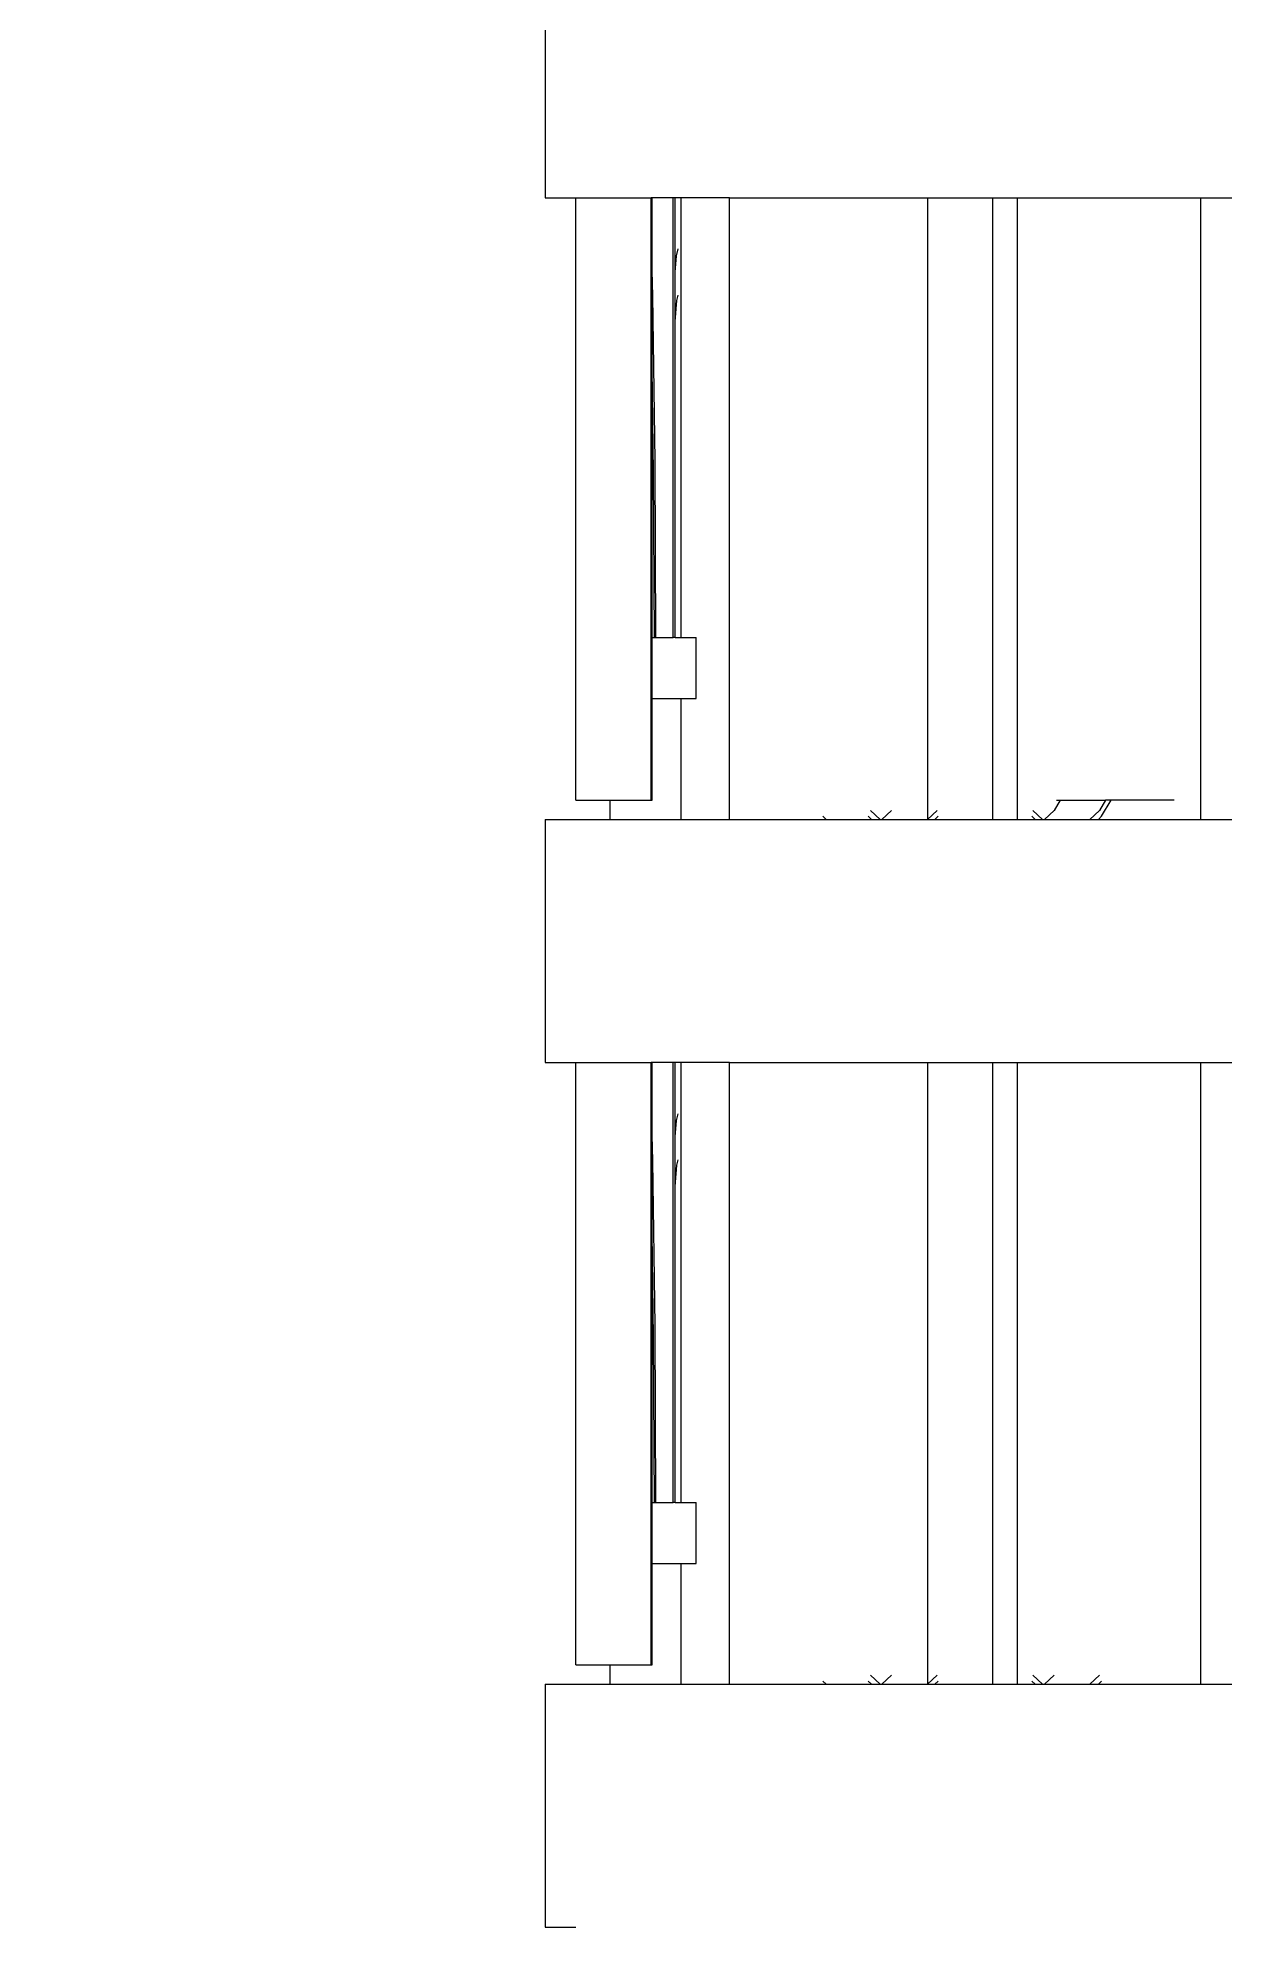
# Model space of a CAD drawing. Header units: millimetres. Extents: x 173236 to 801264, y -94969 to 615039.
# Drawn here: x 549069.2 to 549291.8, y -4210.6 to -3856.3 of the extents above; entities that cross this region are included whole.
import ezdxf

# ---------------------------------------------------------------- set-up
doc = ezdxf.new("R2010")
doc.units = ezdxf.units.MM
doc.header["$MEASUREMENT"] = 0
doc.header["$PDMODE"] = 2
for name, color, linetype in [('VOX-A-ANNO-DIMS', 160, 'Continuous'), ('VOX-A-STAIRS-STEPS', 140, 'Continuous'), ('VOX-A-WALL-PATT', 233, 'Continuous')]:
    doc.layers.add(name, color=color, linetype=linetype)
doc.styles.add('1.5 mm Rotis Annotative', font='', dxfattribs={"height": 1.5})
doc.styles.get('1.5 mm Rotis Annotative').set_extended_font_data('Rotis Sans Serif')
doc.dimstyles.new('1.5 mm Rotis Annotative', dxfattribs={"dimtxt": 1.5, "dimasz": 1, "dimexe": 1.5, "dimexo": 0, "dimgap": 1, "dimtad": 1, "dimdec": 0, "dimrnd": 5, "dimzin": 0, "dimdsep": 46, "dimtxsty": '1.5 mm Rotis Annotative', "dimblk": 'ARCHTICK', "dimcen": 0.09, "dimdle": 1, "dimadec": 0, "dimazin": 0, "dimtfac": 1, "dimtdec": 0, "dimtofl": 0, "dimtmove": 1, "dimatfit": 3, "dimfxl": 2, "dimfxlon": 1, "dimtolj": 1, "dimtzin": 0, "dimarcsym": 0})

# ---------------------------------------------------------------- blocks, each defined once
blk = doc.blocks.new('SS')
at = {"layer": 'VOX-A-WALL-PATT'}
for p, q in [((293300.56, -2587.9), (293300.56, -2632.42)), ((293180.48, -2632.42), (293169.69, -2632.42)), ((293190.25, -2632.42), (293180.48, -2632.42)), ((293180.48, -2746.2), (293180.48, -2632.42)), ((293191.12, -2632.42), (293190.25, -2632.42)), ((293214.02, -2632.42), (293191.12, -2632.42)), ((293214.02, -2746.2), (293214.02, -2632.42)), ((293218.53, -2632.42), (293214.02, -2632.42)), ((293218.53, -2746.2), (293218.53, -2632.42)), ((293230.44, -2632.42), (293218.53, -2632.42)), ((293230.44, -2746.2), (293230.44, -2632.42)), ((293236.43, -2632.42), (293230.44, -2632.42)), ((293261.01, -2632.42), (293236.43, -2632.42)), ((293266.76, -2632.42), (293261.01, -2632.42)), ((293266.76, -2746.2), (293266.76, -2632.42)), ((293266.76, -2632.42), (293275.63, -2632.42)), ((293275.63, -2712.94), (293275.63, -2632.42)), ((293275.63, -2632.42), (293276.73, -2632.42)), ((293276.73, -2641.77), (293276.73, -2632.42)), ((293276.73, -2632.42), (293277.09, -2632.42)), ((293277.09, -2712.94), (293277.09, -2632.42)), ((293277.09, -2632.42), (293280.92, -2632.42)), ((293280.92, -2645.75), (293280.92, -2632.42)), ((293280.92, -2632.42), (293281.11, -2632.42)), ((293281.11, -2742.7), (293281.11, -2632.42)), ((293286.33, -2632.42), (293281.11, -2632.42)), ((293294.91, -2632.42), (293286.33, -2632.42)), ((293294.91, -2742.7), (293294.91, -2632.42)), ((293300.56, -2632.42), (293294.91, -2632.42)), ((293276.5, -2643.06), (293276.19, -2641.79)), ((293276.73, -2643.06), (293276.73, -2641.77)), ((293276.73, -2646.03), (293276.5, -2643.06)), ((293276.5, -2643.06), (293276.73, -2643.06)), ((293276.73, -2646.03), (293276.73, -2643.06)), ((293280.81, -2650.39), (293280.92, -2645.75)), ((293280.92, -2663.67), (293280.92, -2645.75)), ((293276.73, -2655.09), (293276.73, -2646.03)), ((293276.43, -2651.21), (293276.19, -2650.23)), ((293276.73, -2655.09), (293276.43, -2651.21)), ((293280.41, -2680.56), (293280.81, -2650.39)), ((293276.73, -2712.94), (293276.73, -2655.09)), ((293280.67, -2682.75), (293280.92, -2663.67)), ((293280.92, -2682.75), (293280.92, -2663.67)), ((293280.27, -2712.94), (293280.41, -2680.56)), ((293280.54, -2712.94), (293280.67, -2682.75)), ((293280.92, -2682.75), (293280.67, -2682.75)), ((293280.92, -2712.94), (293280.92, -2682.75)), ((293272.89, -2724.1), (293272.89, -2712.94)), ((293275.63, -2712.94), (293272.89, -2712.94)), ((293276.73, -2712.94), (293275.63, -2712.94)), ((293276.73, -2712.94), (293277.09, -2712.94)), ((293280.27, -2712.94), (293277.09, -2712.94)), ((293280.54, -2712.94), (293280.27, -2712.94)), ((293280.92, -2712.94), (293280.54, -2712.94)), ((293280.92, -2724.1), (293280.92, -2712.94)), ((293275.63, -2724.1), (293272.89, -2724.1)), ((293275.63, -2746.2), (293275.63, -2724.1)), ((293280.92, -2724.1), (293275.63, -2724.1)), ((293280.92, -2742.7), (293280.92, -2724.1)), ((293185.34, -2742.7), (293196.89, -2742.7)), ((293198.62, -2745.64), (293196.89, -2742.7)), ((293196.89, -2742.7), (293197.9, -2742.7)), ((293197.9, -2742.7), (293199, -2744.57)), ((293198.41, -2742.7), (293197.9, -2742.7)), ((293206.24, -2742.7), (293198.41, -2742.7)), ((293206.24, -2742.7), (293207.34, -2744.57)), ((293206.91, -2742.7), (293206.24, -2742.7)), ((293281.11, -2742.7), (293280.92, -2742.7)), ((293288.63, -2742.7), (293281.11, -2742.7)), ((293288.63, -2746.2), (293288.63, -2742.7)), ((293294.91, -2742.7), (293288.63, -2742.7)), ((293199.22, -2746.2), (293198.62, -2745.64)), ((293199, -2744.57), (293200.77, -2746.2)), ((293207.34, -2744.57), (293209.11, -2746.2)), ((293209.46, -2746.2), (293211.24, -2744.57)), ((293211.41, -2745.64), (293210.81, -2746.2)), ((293228.56, -2745.64), (293229.16, -2746.2)), ((293230.51, -2746.2), (293228.74, -2744.57)), ((293238.85, -2746.2), (293237.08, -2744.57)), ((293240.97, -2744.57), (293239.2, -2746.2)), ((293240.75, -2746.2), (293241.35, -2745.64)), ((293249.09, -2746.2), (293249.69, -2745.64)), ((293180.48, -2746.2), (293169.69, -2746.2)), ((293190.25, -2746.2), (293180.48, -2746.2)), ((293191.12, -2746.2), (293190.25, -2746.2)), ((293199.22, -2746.2), (293191.12, -2746.2)), ((293200.77, -2746.2), (293199.22, -2746.2)), ((293209.11, -2746.2), (293200.77, -2746.2)), ((293209.46, -2746.2), (293209.11, -2746.2)), ((293210.81, -2746.2), (293209.46, -2746.2)), ((293214.02, -2746.2), (293210.81, -2746.2)), ((293218.53, -2746.2), (293214.02, -2746.2)), ((293229.16, -2746.2), (293218.53, -2746.2)), ((293230.51, -2746.2), (293229.16, -2746.2)), ((293236.43, -2746.2), (293230.51, -2746.2)), ((293238.85, -2746.2), (293236.43, -2746.2)), ((293239.2, -2746.2), (293238.85, -2746.2)), ((293240.75, -2746.2), (293239.2, -2746.2)), ((293249.09, -2746.2), (293240.75, -2746.2)), ((293261.01, -2746.2), (293249.09, -2746.2)), ((293266.76, -2746.2), (293261.01, -2746.2)), ((293275.63, -2746.2), (293266.76, -2746.2)), ((293276.73, -2746.2), (293275.63, -2746.2)), ((293277.09, -2746.2), (293276.73, -2746.2)), ((293280.92, -2746.2), (293277.09, -2746.2)), ((293281.11, -2746.2), (293280.92, -2746.2)), ((293286.33, -2746.2), (293281.11, -2746.2)), ((293294.91, -2746.2), (293286.33, -2746.2)), ((293300.56, -2746.2), (293294.91, -2746.2)), ((293300.56, -2746.2), (293300.56, -2790.71)), ((293180.48, -2790.71), (293169.69, -2790.71)), ((293180.48, -2904.49), (293180.48, -2790.71)), ((293190.25, -2790.71), (293180.48, -2790.71)), ((293191.12, -2790.71), (293190.25, -2790.71)), ((293214.02, -2790.71), (293191.12, -2790.71)), ((293214.02, -2904.49), (293214.02, -2790.71)), ((293218.53, -2790.71), (293214.02, -2790.71)), ((293218.53, -2904.49), (293218.53, -2790.71)), ((293230.44, -2790.71), (293218.53, -2790.71)), ((293230.44, -2904.49), (293230.44, -2790.71)), ((293236.43, -2790.71), (293230.44, -2790.71)), ((293261.01, -2790.71), (293236.43, -2790.71)), ((293266.76, -2790.71), (293261.01, -2790.71)), ((293266.76, -2904.49), (293266.76, -2790.71)), ((293266.76, -2790.71), (293275.63, -2790.71)), ((293275.63, -2871.24), (293275.63, -2790.71)), ((293275.63, -2790.71), (293276.73, -2790.71)), ((293276.73, -2800.06), (293276.73, -2790.71)), ((293276.73, -2790.71), (293277.09, -2790.71)), ((293277.09, -2871.24), (293277.09, -2790.71)), ((293277.09, -2790.71), (293280.92, -2790.71)), ((293280.92, -2804.04), (293280.92, -2790.71)), ((293280.92, -2790.71), (293281.11, -2790.71)), ((293281.11, -2900.99), (293281.11, -2790.71)), ((293286.33, -2790.71), (293281.11, -2790.71)), ((293294.91, -2790.71), (293286.33, -2790.71)), ((293294.91, -2900.99), (293294.91, -2790.71)), ((293300.56, -2790.71), (293294.91, -2790.71)), ((293276.5, -2801.35), (293276.19, -2800.08)), ((293276.73, -2804.32), (293276.5, -2801.35)), ((293276.5, -2801.35), (293276.73, -2801.35)), ((293276.73, -2801.35), (293276.73, -2800.06)), ((293276.73, -2804.32), (293276.73, -2801.35)), ((293276.73, -2813.38), (293276.73, -2804.32)), ((293280.81, -2808.68), (293280.92, -2804.04)), ((293280.92, -2821.96), (293280.92, -2804.04)), ((293276.43, -2809.5), (293276.19, -2808.52)), ((293276.73, -2813.38), (293276.43, -2809.5)), ((293280.41, -2838.86), (293280.81, -2808.68)), ((293276.73, -2871.24), (293276.73, -2813.38)), ((293280.67, -2841.04), (293280.92, -2821.96)), ((293280.92, -2841.04), (293280.92, -2821.96)), ((293280.27, -2871.24), (293280.41, -2838.86)), ((293280.54, -2871.24), (293280.67, -2841.04)), ((293280.92, -2841.04), (293280.67, -2841.04)), ((293280.92, -2871.24), (293280.92, -2841.04)), ((293272.89, -2882.4), (293272.89, -2871.24)), ((293275.63, -2871.24), (293272.89, -2871.24)), ((293276.73, -2871.24), (293275.63, -2871.24)), ((293276.73, -2871.24), (293277.09, -2871.24)), ((293280.27, -2871.24), (293277.09, -2871.24)), ((293280.54, -2871.24), (293280.27, -2871.24)), ((293280.92, -2871.24), (293280.54, -2871.24)), ((293280.92, -2882.4), (293280.92, -2871.24)), ((293275.63, -2882.4), (293272.89, -2882.4)), ((293275.63, -2904.49), (293275.63, -2882.4)), ((293280.92, -2882.4), (293275.63, -2882.4)), ((293280.92, -2900.99), (293280.92, -2882.4)), ((293281.11, -2900.99), (293280.92, -2900.99)), ((293288.63, -2900.99), (293281.11, -2900.99)), ((293288.63, -2904.49), (293288.63, -2900.99)), ((293294.91, -2900.99), (293288.63, -2900.99)), ((293180.48, -2904.49), (293169.69, -2904.49)), ((293190.25, -2904.49), (293180.48, -2904.49)), ((293191.12, -2904.49), (293190.25, -2904.49)), ((293199.22, -2904.49), (293191.12, -2904.49)), ((293199.22, -2904.49), (293198.62, -2903.94)), ((293199, -2902.87), (293200.77, -2904.49)), ((293200.77, -2904.49), (293199.22, -2904.49)), ((293209.11, -2904.49), (293200.77, -2904.49)), ((293207.34, -2902.87), (293209.11, -2904.49)), ((293209.46, -2904.49), (293209.11, -2904.49)), ((293209.46, -2904.49), (293211.24, -2902.87)), ((293210.81, -2904.49), (293209.46, -2904.49)), ((293211.41, -2903.94), (293210.81, -2904.49)), ((293214.02, -2904.49), (293210.81, -2904.49)), ((293218.53, -2904.49), (293214.02, -2904.49)), ((293229.16, -2904.49), (293218.53, -2904.49)), ((293228.56, -2903.94), (293229.16, -2904.49)), ((293230.51, -2904.49), (293228.74, -2902.87)), ((293230.51, -2904.49), (293229.16, -2904.49)), ((293236.43, -2904.49), (293230.51, -2904.49)), ((293238.85, -2904.49), (293236.43, -2904.49)), ((293238.85, -2904.49), (293237.08, -2902.87)), ((293239.2, -2904.49), (293238.85, -2904.49)), ((293240.97, -2902.87), (293239.2, -2904.49)), ((293240.75, -2904.49), (293239.2, -2904.49)), ((293240.75, -2904.49), (293241.35, -2903.94)), ((293249.09, -2904.49), (293240.75, -2904.49)), ((293249.09, -2904.49), (293249.69, -2903.94)), ((293261.01, -2904.49), (293249.09, -2904.49)), ((293266.76, -2904.49), (293261.01, -2904.49)), ((293275.63, -2904.49), (293266.76, -2904.49)), ((293276.73, -2904.49), (293275.63, -2904.49)), ((293277.09, -2904.49), (293276.73, -2904.49)), ((293280.92, -2904.49), (293277.09, -2904.49)), ((293281.11, -2904.49), (293280.92, -2904.49)), ((293286.33, -2904.49), (293281.11, -2904.49)), ((293294.91, -2904.49), (293286.33, -2904.49)), ((293300.56, -2904.49), (293294.91, -2904.49)), ((293300.56, -2904.49), (293300.56, -2949)), ((293300.56, -2949), (293294.91, -2949))]:
    blk.add_line(p, q, dxfattribs=at)
blk = doc.blocks.new('_ArchTick')
at = {"color": 0, "linetype": 'ByBlock', "const_width": 0.15}
blk.add_lwpolyline([(-0.5, -0.5), (0.5, 0.5)], dxfattribs=at)
blk = doc.blocks.new('*D661')
at = {"layer": 'Defpoints', "color": 0, "transparency": 16777216}
for p in [(537437.71, -1723.82), (553695.97, -1723.82), (547999.44, -4473.82)]:
    blk.add_point(p, dxfattribs=at)
at = {"layer": 'VOX-A-ANNO-DIMS', "color": 0, "lineweight": -2, "transparency": 16777216}
for p, q in [((537437.71, -4573.82), (537437.71, -1623.82)), ((537637.71, -1723.82), (537287.71, -1723.82)), ((537637.71, -4473.82), (537287.71, -4473.82))]:
    blk.add_line(p, q, dxfattribs=at)
at = {"layer": 'VOX-A-ANNO-DIMS', "color": 0, "lineweight": -2, "transparency": 16777216, "xscale": 100, "yscale": 100, "zscale": 100}
for p, rotation in [((537437.71, -1723.82), 90), ((537437.71, -4473.82), 270)]:
    blk.add_blockref('_ArchTick', p, dxfattribs=dict(at, rotation=rotation))
at = {"layer": 'VOX-A-ANNO-DIMS', "color": 0, "transparency": 16777216, "insert": (537261.51, -3098.82), "char_height": 150, "attachment_point": 5, "rotation": 90, "style": '1.5 mm Rotis Annotative'}
blk.add_mtext('\\A1;2750', dxfattribs=at)
blk = doc.blocks.new('*D665')
at = {"layer": 'Defpoints', "color": 0, "transparency": 16777216}
for p in [(641539.18, 61543.32), (642299.94, 61543.32), (642299.94, 61417.89), (536630.73, -523.82), (560469.09, -523.82), (547516.89, -20473.82)]:
    blk.add_point(p, dxfattribs=at)
at = {"layer": 'VOX-A-ANNO-DIMS', "color": 0, "lineweight": -2, "transparency": 16777216}
for p, q in [((641539.18, 61543.32), (641539.18, 61267.89)), ((642299.94, 61543.32), (642299.94, 61267.89)), ((641439.18, 61417.89), (642399.94, 61417.89)), ((536630.73, -20573.82), (536630.73, -423.82)), ((536830.73, -523.82), (536480.73, -523.82)), ((536830.73, -20473.82), (536480.73, -20473.82))]:
    blk.add_line(p, q, dxfattribs=at)
at = {"layer": 'VOX-A-ANNO-DIMS', "color": 0, "lineweight": -2, "transparency": 16777216, "xscale": 100, "yscale": 100, "zscale": 100}
for p, rotation in [((641539.18, 61417.89), 180), ((536630.73, -523.82), 90), ((536630.73, -20473.82), 270)]:
    blk.add_blockref('_ArchTick', p, dxfattribs=dict(at, rotation=rotation))
blk.add_blockref('_ArchTick', (642299.94, 61417.89), dxfattribs=at)
at = {"layer": 'VOX-A-ANNO-DIMS', "color": 0, "transparency": 16777216, "insert": (641919.56, 61594.09), "char_height": 150, "attachment_point": 5, "style": '1.5 mm Rotis Annotative'}
blk.add_mtext('\\A1;760', dxfattribs=at)
at = {"layer": 'VOX-A-ANNO-DIMS', "color": 0, "transparency": 16777216, "insert": (536454.54, -10498.82), "char_height": 150, "attachment_point": 5, "rotation": 90, "style": '1.5 mm Rotis Annotative'}
blk.add_mtext('\\A1;19950', dxfattribs=at)

msp = doc.modelspace()

# ---------------------------------------------------------------- block references
at = {"layer": 'VOX-A-STAIRS-STEPS', "xscale": -1.024232788984593, "yscale": 1.024232788984593, "zscale": 1.024232788984593}
msp.add_blockref('SS', (849572.41, -1190.1), dxfattribs=at)

# ---------------------------------------------------------------- dimensions: what is measured, and where the dimension line sits
at = {"layer": 'VOX-A-ANNO-DIMS'}
for base, p1, p2, picture, middle in [((536630.73, -523.82), (547516.89, -20473.82), (560469.09, -523.82), '*D665', (536454.54, -10498.82)), ((537437.71, -1723.82), (547999.44, -4473.82), (553695.97, -1723.82), '*D661', (537261.51, -3098.82))]:
    dim = msp.add_linear_dim(base=base, p1=p1, p2=p2, angle=270, dimstyle='1.5 mm Rotis Annotative', dxfattribs=at)
    dim.commit()
    dim.dimension.update_dxf_attribs({"geometry": picture, "text_midpoint": middle})

doc.saveas('drawing.dxf')
